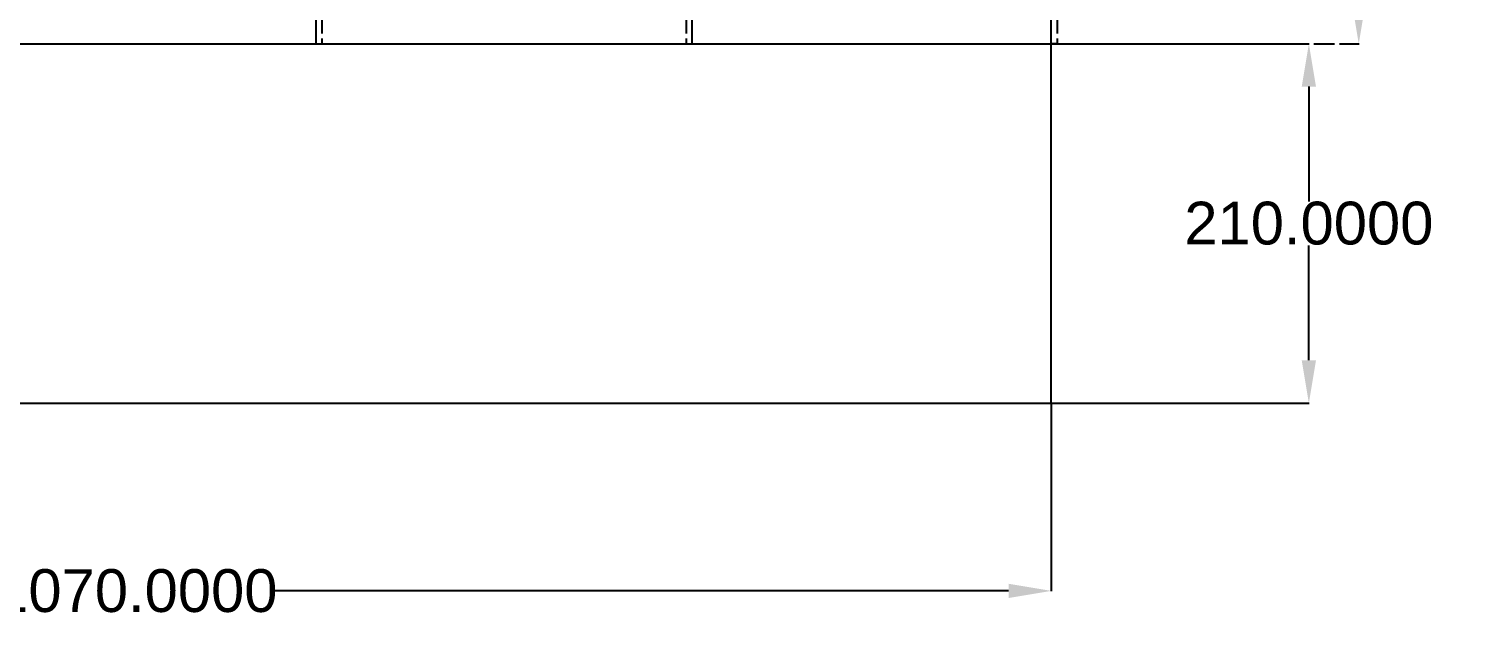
# Model space of a CAD drawing. Header units: inches. Extents: x 2620 to 4317, y 1826 to 2873.
# Drawn here: x 3469 to 4317, y 1859 to 2204 of the extents above; entities that cross this region are included whole.
import ezdxf

# ---------------------------------------------------------------- set-up
doc = ezdxf.new("R2010")
doc.units = ezdxf.units.IN
doc.header["$MEASUREMENT"] = 0
doc.linetypes.add('ACAD_ISO02W100', pattern=[15, 12, -3])
doc.styles.get("Standard").update_dxf_attribs({"font": 'arial.ttf'})
doc.dimstyles.new('Annotative', dxfattribs={"dimscale": 0, "dimtxt": 25, "dimasz": 25, "dimexe": 0.18, "dimexo": 0.0625, "dimgap": 0.09, "dimtad": 0, "dimtih": 1, "dimtoh": 1, "dimdec": 4, "dimzin": 0, "dimdsep": 46, "dimtxsty": 'Standard', "dimcen": 0.09, "dimclrd": 1, "dimclre": 1, "dimadec": 0, "dimazin": 0, "dimtfac": 1, "dimtdec": 4, "dimtofl": 0, "dimtmove": 0, "dimatfit": 3, "dimfxl": 1, "dimtolj": 1, "dimtzin": 0, "dimarcsym": 0})

# ---------------------------------------------------------------- blocks, each defined once
blk = doc.blocks.new('*D3')
at = {"color": 1, "lineweight": -2, "transparency": 16777216}
for p, q in [((4066.31, 2194.99), (4217.02, 2194.99)), ((4216.84, 2169.99), (4216.84, 2102.85)), ((4216.84, 2009.99), (4216.84, 2077.14)), ((4066.31, 1984.99), (4217.02, 1984.99))]:
    blk.add_line(p, q, dxfattribs=at)
at = {"color": 1, "transparency": 16777216}
for points in [[(4212.67, 2169.99), (4221.01, 2169.99), (4216.84, 2194.99)], [(4212.67, 2009.99), (4221.01, 2009.99), (4216.84, 1984.99)]]:
    blk.add_solid(points, dxfattribs=at)
at = {"layer": 'Defpoints', "color": 0, "transparency": 16777216}
for p in [(4066.25, 2194.99), (4066.25, 1984.99), (4216.84, 1984.99)]:
    blk.add_point(p, dxfattribs=at)
at = {"color": 0, "transparency": 16777216, "insert": (4216.84, 2089.99), "char_height": 25, "attachment_point": 5}
blk.add_mtext('\\A1;210.0000', dxfattribs=at)
blk = doc.blocks.new('*D5')
at = {"color": 1, "lineweight": -2, "transparency": 16777216}
for p, q in [((2996.25, 1984.93), (2996.25, 1875.05)), ((4066.25, 1984.93), (4066.25, 1875.05)), ((3021.25, 1875.23), (3451.35, 1875.23)), ((4041.25, 1875.23), (3611.15, 1875.23))]:
    blk.add_line(p, q, dxfattribs=at)
at = {"color": 1, "transparency": 16777216}
for points in [[(3021.25, 1879.39), (3021.25, 1871.06), (2996.25, 1875.23)], [(4041.25, 1879.39), (4041.25, 1871.06), (4066.25, 1875.23)]]:
    blk.add_solid(points, dxfattribs=at)
at = {"layer": 'Defpoints', "color": 0, "transparency": 16777216}
for p in [(2996.25, 1984.99), (4066.25, 1984.99), (4066.25, 1875.23)]:
    blk.add_point(p, dxfattribs=at)
at = {"color": 0, "transparency": 16777216, "insert": (3531.25, 1875.23), "char_height": 25, "attachment_point": 5}
blk.add_mtext('\\A1;1070.0000', dxfattribs=at)
blk = doc.blocks.new('*D11')
at = {"color": 1, "linetype": 'ACAD_ISO02W100', "lineweight": -2, "transparency": 16777216}
for p, q in [((4066.31, 2662.99), (4246.19, 2662.99)), ((4246.01, 2637.99), (4246.01, 2441.85)), ((4246.01, 2219.99), (4246.01, 2416.14)), ((4069.81, 2194.99), (4246.19, 2194.99))]:
    blk.add_line(p, q, dxfattribs=at)
at = {"color": 1, "linetype": 'ACAD_ISO02W100', "transparency": 16777216}
for points in [[(4241.84, 2637.99), (4250.17, 2637.99), (4246.01, 2662.99)], [(4241.84, 2219.99), (4250.17, 2219.99), (4246.01, 2194.99)]]:
    blk.add_solid(points, dxfattribs=at)
at = {"layer": 'Defpoints', "color": 0, "linetype": 'ACAD_ISO02W100', "transparency": 16777216}
for p in [(4066.25, 2662.99), (4246.01, 2662.99), (4069.75, 2194.99)]:
    blk.add_point(p, dxfattribs=at)
at = {"color": 0, "linetype": 'ACAD_ISO02W100', "transparency": 16777216, "insert": (4246.01, 2428.99), "char_height": 25, "attachment_point": 5}
blk.add_mtext('\\A1;468.0000', dxfattribs=at)

msp = doc.modelspace()

# ---------------------------------------------------------------- linework, layer by layer
for p, q in [((4066.24991, 1984.99441), (4066.24991, 2872.99441)), ((3636.24991, 2662.99441), (3636.24991, 2194.99441)), ((3856.24991, 2194.99441), (3856.24991, 2662.99441)), ((4066.24991, 2194.99441), (4066.24991, 2662.99441)), ((2996.24991, 2194.99441), (4066.24991, 2194.99441)), ((3636.24991, 2194.99441), (3856.24991, 2194.99441)), ((2996.24991, 1984.99441), (4066.24991, 1984.99441))]:
    msp.add_line(p, q)
at = {"linetype": 'ACAD_ISO02W100'}
for p, q in [((3639.74991, 2662.99441), (3639.74991, 2194.99441)), ((3852.74991, 2662.99441), (3852.74991, 2194.99441)), ((4069.74991, 2662.99441), (4069.74991, 2194.99441)), ((4069.74991, 2194.99441), (4066.24991, 2194.99441))]:
    msp.add_line(p, q, dxfattribs=at)

# ---------------------------------------------------------------- dimensions: what is measured, and where the dimension line sits
dim = msp.add_linear_dim(base=(4246.00636, 2662.99441), p1=(4069.74991, 2194.99441), p2=(4066.24991, 2662.99441), angle=90, dimstyle='Annotative', dxfattribs=at)
dim.commit()
dim.dimension.update_dxf_attribs({"geometry": '*D11', "text_midpoint": (4246.00636, 2428.99441)})
dim = msp.add_linear_dim(base=(4216.84095, 1984.99441), p1=(4066.24991, 2194.99441), p2=(4066.24991, 1984.99441), angle=90, dimstyle='Annotative')
dim.commit()
dim.dimension.update_dxf_attribs({"geometry": '*D3', "text_midpoint": (4216.84095, 2089.99441)})
dim = msp.add_linear_dim(base=(4066.24991, 1875.22766), p1=(2996.24991, 1984.99441), p2=(4066.24991, 1984.99441), dimstyle='Annotative')
dim.commit()
dim.dimension.update_dxf_attribs({"geometry": '*D5', "text_midpoint": (3531.24991, 1875.22766)})

doc.saveas('drawing.dxf')
